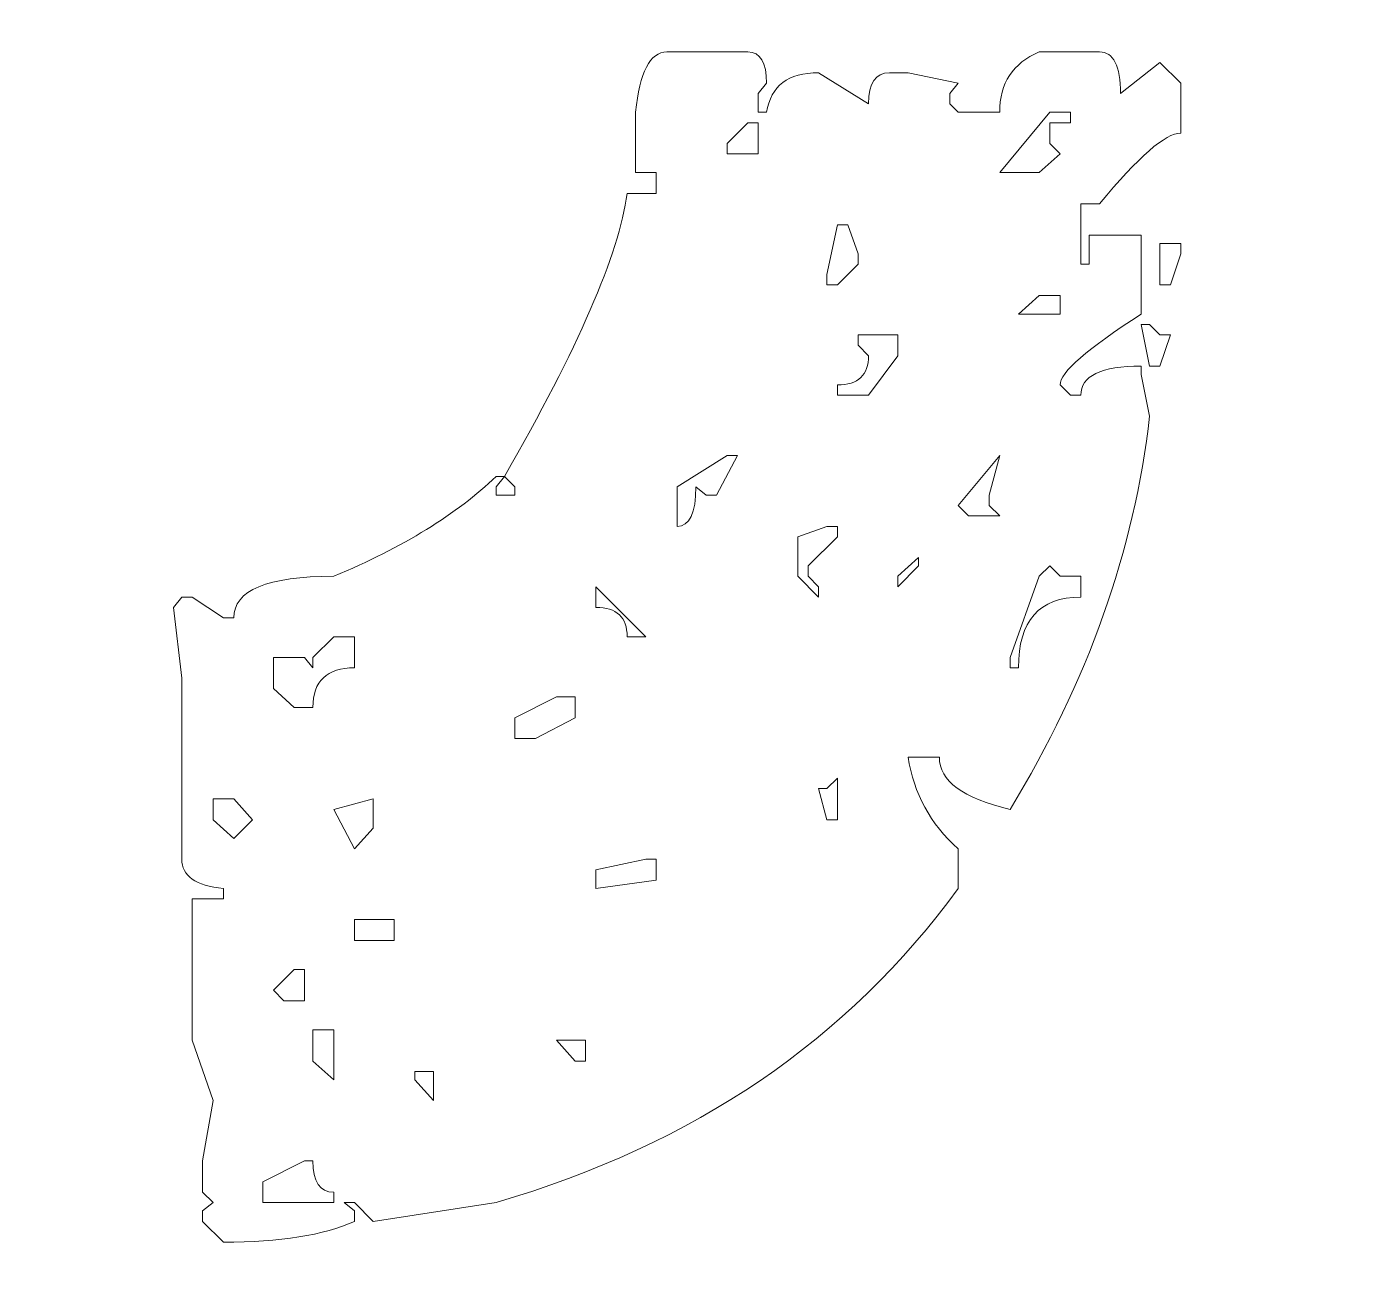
# Model space of a CAD drawing. Header units: centimetres. Extents: x -162 to 162, y -134 to 134.
# Drawn here: x 74.3254 to 74.5175, y -43.1176 to -42.9369 of the extents above; entities that cross this region are included whole.
import ezdxf

# ---------------------------------------------------------------- set-up
doc = ezdxf.new("R2010")
doc.units = ezdxf.units.CM
doc.header["$MEASUREMENT"] = 0
doc.layers.add('Capa 1', color=7, linetype='Continuous')
doc.layers.add('GUIDE', color=7, linetype='Continuous')

msp = doc.modelspace()

# ---------------------------------------------------------------- linework, layer by layer
at = {"layer": 'Capa 1', "lineweight": 9}
msp.add_open_spline([(73.29987, -30.66473), (73.29987, -30.66473), (73.29987, -33.85111), (73.29987, -33.85111), (73.29987, -33.85111), (73.62964, -34.38875), (73.62964, -34.38875), (73.62964, -34.38875), (73.62964, -39.18264), (73.62964, -39.18264), (73.62964, -39.18264), (73.29987, -39.72028), (73.29987, -39.72028), (73.29987, -39.72028), (73.29987, -42.90666), (73.29987, -42.90666), (73.29987, -42.90666), (73.62964, -43.3717), (73.62964, -43.3717), (73.62964, -43.3717), (74.8429, -43.3717), (74.8429, -43.3717), (74.8429, -43.3717), (75.17354, -42.90666), (75.17354, -42.90666), (75.17354, -42.90666), (75.17354, -39.72028), (75.17354, -39.72028), (75.17354, -39.72028), (75.17354, -33.85111), (75.17354, -33.85111), (75.17354, -33.85111), (75.17354, -30.66473), (75.17354, -30.66473), (75.17354, -30.66473), (74.8429, -30.19969), (74.8429, -30.19969), (74.8429, -30.19969), (73.62964, -30.19969), (73.62964, -30.19969), (73.62964, -30.19969), (73.29987, -30.66473), (73.29987, -30.66473)], degree=3, knots=[0, 0, 0, 0, 0.071429, 0.071429, 0.071429, 0.142857, 0.142857, 0.142857, 0.214286, 0.214286, 0.214286, 0.285714, 0.285714, 0.285714, 0.357143, 0.357143, 0.357143, 0.428571, 0.428571, 0.428571, 0.5, 0.5, 0.5, 0.571429, 0.571429, 0.571429, 0.642857, 0.642857, 0.642857, 0.714286, 0.714286, 0.714286, 0.785714, 0.785714, 0.785714, 0.857143, 0.857143, 0.857143, 0.928571, 0.928571, 0.928571, 1, 1, 1, 1], dxfattribs=at)
at = {"layer": 'Capa 1', "color": 4, "lineweight": 9}
msp.add_open_spline([(74.99573, -42.84984), (74.99573, -42.84984), (74.75115, -43.19391), (74.75115, -43.19391), (74.75115, -43.19391), (73.72156, -43.19391), (73.72156, -43.19391), (73.72156, -43.19391), (73.47768, -42.85002), (73.47768, -42.85002), (73.47768, -42.85002), (73.47768, -39.77053), (73.47768, -39.77053), (73.47768, -39.77053), (73.80749, -39.23289), (73.80749, -39.23289), (73.80749, -39.23289), (73.80749, -34.33854), (73.80749, -34.33854), (73.80749, -34.33854), (73.47768, -33.80091), (73.47768, -33.80091), (73.47768, -33.80091), (73.47768, -30.72133), (73.47768, -30.72133), (73.47768, -30.72133), (73.72156, -30.37752), (73.72156, -30.37752), (73.72156, -30.37752), (74.75115, -30.37752), (74.75115, -30.37752), (74.75115, -30.37752), (74.99573, -30.7215), (74.99573, -30.7215), (74.99573, -30.7215), (74.99573, -42.84984), (74.99573, -42.84984)], degree=3, knots=[0, 0, 0, 0, 0.083333, 0.083333, 0.083333, 0.166667, 0.166667, 0.166667, 0.25, 0.25, 0.25, 0.333333, 0.333333, 0.333333, 0.416667, 0.416667, 0.416667, 0.5, 0.5, 0.5, 0.583333, 0.583333, 0.583333, 0.666667, 0.666667, 0.666667, 0.75, 0.75, 0.75, 0.833333, 0.833333, 0.833333, 0.916667, 0.916667, 0.916667, 1, 1, 1, 1], dxfattribs=at)
at = {"layer": 'Capa 1', "color": 2, "lineweight": 9}
for points, knots in [([(74.06284, -42.942), (74.06284, -42.942), (74.06433, -42.9405), (74.06433, -42.9405), (74.06433, -42.9405), (74.1351, -42.9405), (74.1351, -42.9405), (74.13729, -42.9405), (74.13928, -42.95215), (74.14107, -42.97544), (74.13748, -42.97444), (74.135, -42.97106), (74.1336, -42.96529), (74.1336, -42.96529), (74.1351, -42.95931), (74.1351, -42.95931), (74.1351, -42.95931), (74.1351, -42.95663), (74.1351, -42.95663), (74.1351, -42.95663), (74.13241, -42.95663), (74.13241, -42.95663), (74.13241, -42.95663), (74.13241, -42.97245), (74.13241, -42.97245), (74.13241, -42.97245), (74.1351, -42.97245), (74.1351, -42.97245), (74.1351, -42.97245), (74.1351, -42.9826), (74.1351, -42.9826), (74.1351, -42.9826), (74.14226, -42.98111), (74.14226, -42.98111), (74.15261, -42.99564), (74.16087, -43.00291), (74.16704, -43.00291), (74.16704, -43.00291), (74.17421, -43.0041), (74.17421, -43.0041), (74.17421, -43.0041), (74.18287, -43.0041), (74.18287, -43.0041), (74.20258, -43.0041), (74.21661, -42.97952), (74.22497, -42.93035), (74.22497, -42.93035), (74.22616, -42.92916), (74.22616, -42.92916), (74.22616, -42.92916), (74.22766, -42.93035), (74.22766, -42.93035), (74.22766, -42.93035), (74.23064, -42.93035), (74.23064, -42.93035), (74.23064, -42.93035), (74.22616, -42.92468), (74.22616, -42.92468), (74.23691, -42.87472), (74.24806, -42.83908), (74.2596, -42.81779), (74.2596, -42.81779), (74.2814, -42.79151), (74.2814, -42.79151), (74.2814, -42.79151), (74.2826, -42.79151), (74.2826, -42.79151), (74.2826, -42.79151), (74.2826, -42.79599), (74.2826, -42.79599), (74.2826, -42.79599), (74.27991, -42.79599), (74.27991, -42.79599), (74.27991, -42.79977), (74.27792, -42.80166), (74.27394, -42.80166), (74.27394, -42.80166), (74.27394, -42.80763), (74.27394, -42.80763), (74.27394, -42.80763), (74.2826, -42.79748), (74.2826, -42.79748), (74.2826, -42.79748), (74.29125, -42.79599), (74.29125, -42.79599), (74.29125, -42.79599), (74.29125, -42.79897), (74.29125, -42.79897), (74.29125, -42.79897), (74.29424, -42.79897), (74.29424, -42.79897), (74.29424, -42.79897), (74.29424, -42.79748), (74.29424, -42.79748), (74.29424, -42.79748), (74.29275, -42.793), (74.29275, -42.793), (74.29275, -42.793), (74.3029, -42.79748), (74.3029, -42.79748), (74.3029, -42.79748), (74.3029, -42.78434), (74.3029, -42.78434), (74.30589, -42.78434), (74.30738, -42.78295), (74.30738, -42.78016), (74.31016, -42.78016), (74.31395, -42.77817), (74.31872, -42.77419), (74.32052, -42.76941), (74.32489, -42.76703), (74.33186, -42.76703), (74.33186, -42.76703), (74.33485, -42.7715), (74.33485, -42.7715), (74.33485, -42.7715), (74.33485, -42.78584), (74.33485, -42.78584), (74.33664, -42.78584), (74.33853, -42.78823), (74.34052, -42.793), (74.34052, -42.793), (74.34052, -42.80315), (74.34052, -42.80315), (74.34052, -42.80315), (74.34351, -42.80315), (74.34351, -42.80315), (74.34351, -42.79858), (74.3445, -42.79519), (74.34649, -42.793), (74.3445, -42.793), (74.34351, -42.79111), (74.34351, -42.78733), (74.34351, -42.78733), (74.33903, -42.78285), (74.33903, -42.78285), (74.344, -42.78166), (74.34649, -42.78026), (74.34649, -42.77867), (74.34649, -42.77867), (74.345, -42.77718), (74.345, -42.77718), (74.345, -42.77718), (74.34649, -42.77569), (74.34649, -42.77569), (74.33972, -42.77549), (74.33634, -42.7726), (74.33634, -42.76703), (74.33634, -42.76703), (74.33754, -42.76553), (74.33754, -42.76553), (74.33754, -42.76553), (74.34769, -42.76553), (74.34769, -42.76553), (74.34769, -42.76553), (74.34918, -42.76703), (74.34918, -42.76703), (74.35117, -42.76703), (74.35217, -42.76991), (74.35217, -42.77569), (74.35694, -42.77569), (74.35933, -42.77668), (74.35933, -42.77867), (74.35933, -42.78245), (74.36172, -42.78434), (74.3665, -42.78434), (74.3665, -42.78434), (74.3665, -42.79599), (74.3665, -42.79599), (74.3665, -42.79599), (74.36799, -42.79599), (74.36799, -42.79599), (74.36799, -42.79599), (74.37516, -42.7945), (74.37516, -42.7945), (74.37516, -42.7945), (74.37516, -42.793), (74.37516, -42.793), (74.37516, -42.793), (74.37247, -42.793), (74.37247, -42.793), (74.37247, -42.793), (74.37098, -42.7945), (74.37098, -42.7945), (74.37098, -42.7945), (74.3665, -42.78285), (74.3665, -42.78285), (74.3665, -42.78285), (74.3665, -42.77569), (74.3665, -42.77569), (74.3665, -42.77569), (74.36948, -42.77569), (74.36948, -42.77569), (74.36948, -42.77569), (74.36948, -42.7727), (74.36948, -42.7727), (74.36948, -42.7727), (74.3665, -42.76703), (74.3665, -42.76703), (74.3665, -42.76703), (74.35784, -42.76703), (74.35784, -42.76703), (74.35784, -42.76703), (74.35784, -42.76404), (74.35784, -42.76404), (74.37516, -42.76504), (74.38919, -42.76703), (74.39994, -42.77001), (74.39994, -42.77001), (74.39845, -42.7715), (74.39845, -42.7715), (74.39845, -42.7715), (74.39845, -42.77419), (74.39845, -42.77419), (74.39845, -42.77419), (74.39994, -42.77419), (74.39994, -42.77419), (74.39994, -42.77419), (74.39994, -42.7715), (74.39994, -42.7715), (74.41148, -42.7727), (74.41726, -42.77559), (74.41726, -42.78016), (74.41726, -42.78016), (74.41576, -42.78434), (74.41576, -42.78434), (74.41576, -42.78434), (74.41875, -42.78434), (74.41875, -42.78434), (74.41875, -42.78434), (74.42024, -42.77867), (74.42024, -42.77867), (74.42602, -42.78086), (74.43179, -42.78464), (74.43756, -42.79002), (74.43756, -42.79002), (74.43607, -42.79151), (74.43607, -42.79151), (74.43607, -42.79151), (74.43607, -42.793), (74.43607, -42.793), (74.44224, -42.793), (74.44702, -42.79589), (74.4504, -42.80166), (74.4504, -42.80166), (74.44921, -42.80315), (74.44921, -42.80315), (74.44921, -42.80315), (74.44921, -42.80465), (74.44921, -42.80465), (74.44921, -42.80465), (74.43905, -42.80166), (74.43905, -42.80166), (74.43905, -42.80166), (74.42592, -42.81779), (74.42592, -42.81779), (74.42592, -42.81779), (74.42592, -42.8148), (74.42592, -42.8148), (74.42592, -42.8148), (74.42442, -42.8148), (74.42442, -42.8148), (74.42442, -42.8148), (74.42144, -42.81779), (74.42144, -42.81779), (74.42144, -42.81779), (74.42293, -42.82495), (74.42293, -42.82495), (74.42293, -42.82495), (74.41009, -42.82495), (74.41009, -42.82495), (74.4077, -42.82495), (74.40621, -42.82296), (74.40561, -42.81898), (74.40561, -42.81898), (74.40412, -42.81898), (74.40412, -42.81898), (74.40193, -42.81898), (74.40054, -42.82286), (74.39994, -42.83062), (74.39994, -42.83062), (74.40412, -42.82764), (74.40412, -42.82764), (74.40412, -42.82764), (74.41427, -42.82764), (74.41427, -42.82764), (74.41427, -42.82764), (74.41427, -42.82913), (74.41427, -42.82913), (74.41427, -42.82913), (74.41278, -42.83361), (74.41278, -42.83361), (74.41278, -42.83361), (74.41726, -42.83062), (74.41726, -42.83062), (74.41726, -42.83062), (74.42024, -42.83062), (74.42024, -42.83062), (74.42024, -42.83062), (74.42592, -42.8366), (74.42592, -42.8366), (74.42592, -42.8366), (74.42442, -42.83779), (74.42442, -42.83779), (74.42442, -42.83779), (74.42592, -42.83928), (74.42592, -42.83928), (74.42592, -42.83928), (74.42592, -42.84227), (74.42592, -42.84227), (74.42592, -42.84227), (74.42442, -42.84376), (74.42442, -42.84376), (74.42442, -42.84376), (74.42442, -42.84526), (74.42442, -42.84526), (74.41765, -42.84526), (74.41427, -42.84237), (74.41427, -42.8366), (74.41427, -42.8366), (74.41278, -42.8366), (74.41278, -42.8366), (74.41278, -42.8366), (74.4071, -42.84526), (74.4071, -42.84526), (74.4071, -42.84526), (74.4071, -42.85391), (74.4071, -42.85391), (74.4071, -42.85391), (74.4086, -42.85242), (74.4086, -42.85242), (74.4086, -42.85242), (74.41009, -42.85242), (74.41009, -42.85242), (74.41009, -42.85242), (74.41278, -42.85541), (74.41278, -42.85541), (74.41278, -42.86237), (74.41138, -42.86616), (74.4086, -42.86675), (74.4086, -42.86675), (74.4071, -42.86526), (74.4071, -42.86526), (74.4071, -42.86526), (74.40412, -42.86825), (74.40412, -42.86825), (74.40034, -42.86825), (74.39845, -42.86436), (74.39845, -42.8566), (74.39845, -42.8566), (74.39695, -42.85541), (74.39695, -42.85541), (74.39695, -42.85541), (74.39546, -42.85541), (74.39546, -42.85541), (74.39546, -42.85959), (74.39307, -42.86247), (74.38829, -42.86407), (74.38153, -42.86008), (74.37287, -42.85809), (74.36232, -42.85809), (74.36232, -42.85809), (74.36381, -42.85093), (74.36381, -42.85093), (74.35883, -42.84894), (74.35635, -42.84705), (74.35635, -42.84526), (74.35635, -42.84526), (74.35515, -42.84526), (74.35515, -42.84526), (74.35515, -42.84526), (74.35217, -42.84794), (74.35217, -42.84794), (74.35217, -42.84794), (74.35217, -42.85242), (74.35217, -42.85242), (74.35217, -42.85242), (74.35515, -42.8566), (74.35515, -42.8566), (74.35515, -42.8566), (74.35515, -42.85809), (74.35515, -42.85809), (74.35515, -42.85809), (74.34201, -42.86825), (74.34201, -42.86825), (74.34201, -42.86825), (74.34052, -42.86825), (74.34052, -42.86825), (74.34052, -42.86825), (74.34052, -42.86675), (74.34052, -42.86675), (74.34052, -42.86675), (74.34201, -42.8566), (74.34201, -42.8566), (74.33903, -42.8566), (74.33754, -42.85471), (74.33754, -42.85093), (74.33754, -42.85093), (74.33634, -42.85093), (74.33634, -42.85093), (74.33634, -42.85093), (74.33754, -42.84944), (74.33754, -42.84944), (74.33754, -42.84944), (74.33754, -42.84376), (74.33754, -42.84376), (74.33754, -42.84376), (74.33485, -42.84078), (74.33485, -42.84078), (74.33485, -42.84078), (74.33186, -42.84078), (74.33186, -42.84078), (74.33186, -42.84595), (74.32997, -42.84983), (74.32619, -42.85242), (74.32619, -42.85242), (74.32619, -42.8566), (74.32619, -42.8566), (74.32619, -42.8566), (74.32888, -42.86108), (74.32888, -42.86108), (74.32888, -42.86108), (74.32888, -42.88288), (74.32888, -42.88288), (74.32888, -42.88288), (74.32619, -42.88706), (74.32619, -42.88706), (74.32619, -42.88706), (74.32768, -42.89273), (74.32768, -42.89273), (74.32529, -42.8995), (74.3233, -42.90288), (74.32171, -42.90288), (74.32171, -42.90288), (74.32022, -42.90288), (74.32022, -42.90288), (74.32022, -42.90069), (74.31833, -42.89781), (74.31454, -42.89422), (74.31016, -42.899), (74.30778, -42.90527), (74.30738, -42.91303), (74.30738, -42.91303), (74.30887, -42.91303), (74.30887, -42.91303), (74.30887, -42.91303), (74.30589, -42.92169), (74.30589, -42.92169), (74.30589, -42.92169), (74.30738, -42.92319), (74.30738, -42.92319), (74.30738, -42.92319), (74.29006, -42.93782), (74.29006, -42.93782), (74.29583, -42.93981), (74.29872, -42.94359), (74.29872, -42.94916), (74.3019, -42.94916), (74.30429, -42.95255), (74.30589, -42.95931), (74.30589, -42.95931), (74.30887, -42.95931), (74.30887, -42.95931), (74.30887, -42.95931), (74.30887, -42.96529), (74.30887, -42.96529), (74.29394, -43.05387), (74.25383, -43.09816), (74.18854, -43.09816), (74.18854, -43.09816), (74.18287, -43.09816), (74.18287, -43.09816), (74.11579, -43.09816), (74.07627, -43.05476), (74.06433, -42.96797), (74.06433, -42.96797), (74.06284, -42.942), (74.06284, -42.942)], [0, 0, 0, 0, 0.006289, 0.006289, 0.006289, 0.012579, 0.012579, 0.012579, 0.018868, 0.018868, 0.018868, 0.025157, 0.025157, 0.025157, 0.031447, 0.031447, 0.031447, 0.037736, 0.037736, 0.037736, 0.044025, 0.044025, 0.044025, 0.050314, 0.050314, 0.050314, 0.056604, 0.056604, 0.056604, 0.062893, 0.062893, 0.062893, 0.069182, 0.069182, 0.069182, 0.075472, 0.075472, 0.075472, 0.081761, 0.081761, 0.081761, 0.08805, 0.08805, 0.08805, 0.09434, 0.09434, 0.09434, 0.100629, 0.100629, 0.100629, 0.106918, 0.106918, 0.106918, 0.113208, 0.113208, 0.113208, 0.119497, 0.119497, 0.119497, 0.125786, 0.125786, 0.125786, 0.132075, 0.132075, 0.132075, 0.138365, 0.138365, 0.138365, 0.144654, 0.144654, 0.144654, 0.150943, 0.150943, 0.150943, 0.157233, 0.157233, 0.157233, 0.163522, 0.163522, 0.163522, 0.169811, 0.169811, 0.169811, 0.176101, 0.176101, 0.176101, 0.18239, 0.18239, 0.18239, 0.188679, 0.188679, 0.188679, 0.194969, 0.194969, 0.194969, 0.201258, 0.201258, 0.201258, 0.207547, 0.207547, 0.207547, 0.213836, 0.213836, 0.213836, 0.220126, 0.220126, 0.220126, 0.226415, 0.226415, 0.226415, 0.232704, 0.232704, 0.232704, 0.238994, 0.238994, 0.238994, 0.245283, 0.245283, 0.245283, 0.251572, 0.251572, 0.251572, 0.257862, 0.257862, 0.257862, 0.264151, 0.264151, 0.264151, 0.27044, 0.27044, 0.27044, 0.27673, 0.27673, 0.27673, 0.283019, 0.283019, 0.283019, 0.289308, 0.289308, 0.289308, 0.295597, 0.295597, 0.295597, 0.301887, 0.301887, 0.301887, 0.308176, 0.308176, 0.308176, 0.314465, 0.314465, 0.314465, 0.320755, 0.320755, 0.320755, 0.327044, 0.327044, 0.327044, 0.333333, 0.333333, 0.333333, 0.339623, 0.339623, 0.339623, 0.345912, 0.345912, 0.345912, 0.352201, 0.352201, 0.352201, 0.358491, 0.358491, 0.358491, 0.36478, 0.36478, 0.36478, 0.371069, 0.371069, 0.371069, 0.377358, 0.377358, 0.377358, 0.383648, 0.383648, 0.383648, 0.389937, 0.389937, 0.389937, 0.396226, 0.396226, 0.396226, 0.402516, 0.402516, 0.402516, 0.408805, 0.408805, 0.408805, 0.415094, 0.415094, 0.415094, 0.421384, 0.421384, 0.421384, 0.427673, 0.427673, 0.427673, 0.433962, 0.433962, 0.433962, 0.440252, 0.440252, 0.440252, 0.446541, 0.446541, 0.446541, 0.45283, 0.45283, 0.45283, 0.459119, 0.459119, 0.459119, 0.465409, 0.465409, 0.465409, 0.471698, 0.471698, 0.471698, 0.477987, 0.477987, 0.477987, 0.484277, 0.484277, 0.484277, 0.490566, 0.490566, 0.490566, 0.496855, 0.496855, 0.496855, 0.503145, 0.503145, 0.503145, 0.509434, 0.509434, 0.509434, 0.515723, 0.515723, 0.515723, 0.522013, 0.522013, 0.522013, 0.528302, 0.528302, 0.528302, 0.534591, 0.534591, 0.534591, 0.540881, 0.540881, 0.540881, 0.54717, 0.54717, 0.54717, 0.553459, 0.553459, 0.553459, 0.559748, 0.559748, 0.559748, 0.566038, 0.566038, 0.566038, 0.572327, 0.572327, 0.572327, 0.578616, 0.578616, 0.578616, 0.584906, 0.584906, 0.584906, 0.591195, 0.591195, 0.591195, 0.597484, 0.597484, 0.597484, 0.603774, 0.603774, 0.603774, 0.610063, 0.610063, 0.610063, 0.616352, 0.616352, 0.616352, 0.622642, 0.622642, 0.622642, 0.628931, 0.628931, 0.628931, 0.63522, 0.63522, 0.63522, 0.641509, 0.641509, 0.641509, 0.647799, 0.647799, 0.647799, 0.654088, 0.654088, 0.654088, 0.660377, 0.660377, 0.660377, 0.666667, 0.666667, 0.666667, 0.672956, 0.672956, 0.672956, 0.679245, 0.679245, 0.679245, 0.685535, 0.685535, 0.685535, 0.691824, 0.691824, 0.691824, 0.698113, 0.698113, 0.698113, 0.704403, 0.704403, 0.704403, 0.710692, 0.710692, 0.710692, 0.716981, 0.716981, 0.716981, 0.72327, 0.72327, 0.72327, 0.72956, 0.72956, 0.72956, 0.735849, 0.735849, 0.735849, 0.742138, 0.742138, 0.742138, 0.748428, 0.748428, 0.748428, 0.754717, 0.754717, 0.754717, 0.761006, 0.761006, 0.761006, 0.767296, 0.767296, 0.767296, 0.773585, 0.773585, 0.773585, 0.779874, 0.779874, 0.779874, 0.786164, 0.786164, 0.786164, 0.792453, 0.792453, 0.792453, 0.798742, 0.798742, 0.798742, 0.805031, 0.805031, 0.805031, 0.811321, 0.811321, 0.811321, 0.81761, 0.81761, 0.81761, 0.823899, 0.823899, 0.823899, 0.830189, 0.830189, 0.830189, 0.836478, 0.836478, 0.836478, 0.842767, 0.842767, 0.842767, 0.849057, 0.849057, 0.849057, 0.855346, 0.855346, 0.855346, 0.861635, 0.861635, 0.861635, 0.867925, 0.867925, 0.867925, 0.874214, 0.874214, 0.874214, 0.880503, 0.880503, 0.880503, 0.886792, 0.886792, 0.886792, 0.893082, 0.893082, 0.893082, 0.899371, 0.899371, 0.899371, 0.90566, 0.90566, 0.90566, 0.91195, 0.91195, 0.91195, 0.918239, 0.918239, 0.918239, 0.924528, 0.924528, 0.924528, 0.930818, 0.930818, 0.930818, 0.937107, 0.937107, 0.937107, 0.943396, 0.943396, 0.943396, 0.949686, 0.949686, 0.949686, 0.955975, 0.955975, 0.955975, 0.962264, 0.962264, 0.962264, 0.968553, 0.968553, 0.968553, 0.974843, 0.974843, 0.974843, 0.981132, 0.981132, 0.981132, 0.987421, 0.987421, 0.987421, 0.993711, 0.993711, 0.993711, 1, 1, 1, 1]), ([(74.34649, -43.02022), (74.34649, -43.02022), (74.34769, -43.01873), (74.34769, -43.01873), (74.34769, -43.01873), (74.34918, -43.01873), (74.34918, -43.01873), (74.34918, -43.01873), (74.35366, -43.02172), (74.35366, -43.02172), (74.35366, -43.02172), (74.35515, -43.02172), (74.35515, -43.02172), (74.35515, -43.01774), (74.35993, -43.01575), (74.36948, -43.01575), (74.37944, -43.01157), (74.3872, -43.00679), (74.39277, -43.00141), (74.39277, -43.00141), (74.39397, -43.00141), (74.39397, -43.00141), (74.39397, -43.00141), (74.39277, -43.00291), (74.39277, -43.00291), (74.39277, -43.00291), (74.39277, -43.0041), (74.39277, -43.0041), (74.39277, -43.0041), (74.39546, -43.0041), (74.39546, -43.0041), (74.39546, -43.0041), (74.39546, -43.00291), (74.39546, -43.00291), (74.39546, -43.00291), (74.39397, -43.00141), (74.39397, -43.00141), (74.40452, -42.9831), (74.41039, -42.96957), (74.41158, -42.96081), (74.41158, -42.96081), (74.41576, -42.96081), (74.41576, -42.96081), (74.41576, -42.96081), (74.41576, -42.95782), (74.41576, -42.95782), (74.41576, -42.95782), (74.41278, -42.95782), (74.41278, -42.95782), (74.41278, -42.95782), (74.41278, -42.94916), (74.41278, -42.94916), (74.41338, -42.94339), (74.41487, -42.9405), (74.41726, -42.9405), (74.41726, -42.9405), (74.4289, -42.9405), (74.4289, -42.9405), (74.43069, -42.9405), (74.43159, -42.942), (74.43159, -42.94498), (74.43159, -42.94498), (74.43039, -42.94647), (74.43039, -42.94647), (74.43039, -42.94647), (74.43039, -42.94916), (74.43039, -42.94916), (74.43039, -42.94916), (74.43159, -42.94916), (74.43159, -42.94916), (74.43219, -42.94538), (74.43467, -42.94349), (74.43905, -42.94349), (74.43905, -42.94349), (74.44622, -42.94797), (74.44622, -42.94797), (74.44622, -42.94498), (74.44721, -42.94349), (74.44921, -42.94349), (74.44921, -42.94349), (74.45189, -42.94349), (74.45189, -42.94349), (74.45189, -42.94349), (74.45906, -42.94498), (74.45906, -42.94498), (74.45906, -42.94498), (74.45786, -42.94647), (74.45786, -42.94647), (74.45786, -42.94647), (74.45786, -42.94797), (74.45786, -42.94797), (74.45786, -42.94797), (74.45906, -42.94916), (74.45906, -42.94916), (74.45906, -42.94916), (74.46503, -42.94916), (74.46503, -42.94916), (74.46503, -42.94498), (74.46692, -42.9421), (74.4707, -42.9405), (74.4707, -42.9405), (74.47936, -42.9405), (74.47936, -42.9405), (74.48135, -42.9405), (74.48235, -42.94249), (74.48235, -42.94647), (74.48235, -42.94647), (74.48802, -42.942), (74.48802, -42.942), (74.48802, -42.942), (74.49101, -42.94498), (74.49101, -42.94498), (74.49101, -42.94498), (74.49101, -42.95215), (74.49101, -42.95215), (74.48882, -42.95215), (74.48494, -42.95553), (74.47936, -42.9623), (74.47936, -42.9623), (74.47667, -42.9623), (74.47667, -42.9623), (74.47667, -42.9623), (74.47667, -42.97096), (74.47667, -42.97096), (74.47667, -42.97096), (74.47787, -42.97096), (74.47787, -42.97096), (74.47787, -42.97096), (74.47787, -42.96678), (74.47787, -42.96678), (74.47787, -42.96678), (74.48533, -42.96678), (74.48533, -42.96678), (74.48533, -42.96678), (74.48533, -42.97812), (74.48533, -42.97812), (74.47757, -42.9831), (74.47369, -42.98649), (74.47369, -42.98828), (74.47369, -42.98828), (74.47518, -42.98977), (74.47518, -42.98977), (74.47518, -42.98977), (74.47667, -42.98977), (74.47667, -42.98977), (74.47667, -42.98698), (74.47956, -42.98559), (74.48533, -42.98559), (74.48533, -42.98559), (74.48533, -42.98678), (74.48533, -42.98678), (74.48533, -42.98678), (74.48653, -42.99276), (74.48653, -42.99276), (74.48434, -43.01206), (74.47767, -43.03087), (74.46652, -43.04919), (74.45976, -43.0476), (74.45637, -43.04511), (74.45637, -43.04172), (74.45637, -43.04172), (74.45189, -43.04172), (74.45189, -43.04172), (74.45269, -43.0469), (74.45508, -43.05128), (74.45906, -43.05486), (74.45906, -43.05486), (74.45906, -43.06053), (74.45906, -43.06053), (74.44333, -43.08223), (74.42124, -43.09726), (74.39277, -43.10562), (74.39277, -43.10562), (74.37516, -43.10831), (74.37516, -43.10831), (74.37516, -43.10831), (74.37247, -43.10562), (74.37247, -43.10562), (74.37247, -43.10562), (74.37098, -43.10562), (74.37098, -43.10562), (74.37098, -43.10562), (74.37247, -43.10681), (74.37247, -43.10681), (74.37247, -43.10681), (74.37247, -43.10831), (74.37247, -43.10831), (74.36809, -43.1103), (74.36182, -43.11129), (74.35366, -43.11129), (74.35366, -43.11129), (74.35067, -43.10831), (74.35067, -43.10831), (74.35067, -43.10831), (74.35067, -43.10681), (74.35067, -43.10681), (74.35067, -43.10681), (74.35217, -43.10562), (74.35217, -43.10562), (74.35217, -43.10562), (74.35067, -43.10413), (74.35067, -43.10413), (74.35067, -43.10413), (74.35067, -43.09965), (74.35067, -43.09965), (74.35067, -43.09965), (74.35217, -43.09099), (74.35217, -43.09099), (74.35217, -43.09099), (74.34918, -43.08233), (74.34918, -43.08233), (74.34918, -43.08233), (74.34918, -43.06203), (74.34918, -43.06203), (74.34918, -43.06203), (74.35366, -43.06203), (74.35366, -43.06203), (74.35366, -43.06203), (74.35366, -43.06053), (74.35366, -43.06053), (74.34968, -43.06014), (74.34769, -43.05874), (74.34769, -43.05635), (74.34769, -43.05635), (74.34769, -43.03038), (74.34769, -43.03038), (74.34769, -43.03038), (74.34649, -43.02022), (74.34649, -43.02022)], [0, 0, 0, 0, 0.013158, 0.013158, 0.013158, 0.026316, 0.026316, 0.026316, 0.039474, 0.039474, 0.039474, 0.052632, 0.052632, 0.052632, 0.065789, 0.065789, 0.065789, 0.078947, 0.078947, 0.078947, 0.092105, 0.092105, 0.092105, 0.105263, 0.105263, 0.105263, 0.118421, 0.118421, 0.118421, 0.131579, 0.131579, 0.131579, 0.144737, 0.144737, 0.144737, 0.157895, 0.157895, 0.157895, 0.171053, 0.171053, 0.171053, 0.184211, 0.184211, 0.184211, 0.197368, 0.197368, 0.197368, 0.210526, 0.210526, 0.210526, 0.223684, 0.223684, 0.223684, 0.236842, 0.236842, 0.236842, 0.25, 0.25, 0.25, 0.263158, 0.263158, 0.263158, 0.276316, 0.276316, 0.276316, 0.289474, 0.289474, 0.289474, 0.302632, 0.302632, 0.302632, 0.315789, 0.315789, 0.315789, 0.328947, 0.328947, 0.328947, 0.342105, 0.342105, 0.342105, 0.355263, 0.355263, 0.355263, 0.368421, 0.368421, 0.368421, 0.381579, 0.381579, 0.381579, 0.394737, 0.394737, 0.394737, 0.407895, 0.407895, 0.407895, 0.421053, 0.421053, 0.421053, 0.434211, 0.434211, 0.434211, 0.447368, 0.447368, 0.447368, 0.460526, 0.460526, 0.460526, 0.473684, 0.473684, 0.473684, 0.486842, 0.486842, 0.486842, 0.5, 0.5, 0.5, 0.513158, 0.513158, 0.513158, 0.526316, 0.526316, 0.526316, 0.539474, 0.539474, 0.539474, 0.552632, 0.552632, 0.552632, 0.565789, 0.565789, 0.565789, 0.578947, 0.578947, 0.578947, 0.592105, 0.592105, 0.592105, 0.605263, 0.605263, 0.605263, 0.618421, 0.618421, 0.618421, 0.631579, 0.631579, 0.631579, 0.644737, 0.644737, 0.644737, 0.657895, 0.657895, 0.657895, 0.671053, 0.671053, 0.671053, 0.684211, 0.684211, 0.684211, 0.697368, 0.697368, 0.697368, 0.710526, 0.710526, 0.710526, 0.723684, 0.723684, 0.723684, 0.736842, 0.736842, 0.736842, 0.75, 0.75, 0.75, 0.763158, 0.763158, 0.763158, 0.776316, 0.776316, 0.776316, 0.789474, 0.789474, 0.789474, 0.802632, 0.802632, 0.802632, 0.815789, 0.815789, 0.815789, 0.828947, 0.828947, 0.828947, 0.842105, 0.842105, 0.842105, 0.855263, 0.855263, 0.855263, 0.868421, 0.868421, 0.868421, 0.881579, 0.881579, 0.881579, 0.894737, 0.894737, 0.894737, 0.907895, 0.907895, 0.907895, 0.921053, 0.921053, 0.921053, 0.934211, 0.934211, 0.934211, 0.947368, 0.947368, 0.947368, 0.960526, 0.960526, 0.960526, 0.973684, 0.973684, 0.973684, 0.986842, 0.986842, 0.986842, 1, 1, 1, 1]), ([(74.46503, -42.95782), (74.46503, -42.95782), (74.4707, -42.95782), (74.4707, -42.95782), (74.4707, -42.95782), (74.47369, -42.95513), (74.47369, -42.95513), (74.47369, -42.95513), (74.4722, -42.95364), (74.4722, -42.95364), (74.4722, -42.95364), (74.4722, -42.95066), (74.4722, -42.95066), (74.4722, -42.95066), (74.47518, -42.95066), (74.47518, -42.95066), (74.47518, -42.95066), (74.47518, -42.94916), (74.47518, -42.94916), (74.47518, -42.94916), (74.4722, -42.94916), (74.4722, -42.94916), (74.4722, -42.94916), (74.46503, -42.95782), (74.46503, -42.95782)], [0, 0, 0, 0, 0.125, 0.125, 0.125, 0.25, 0.25, 0.25, 0.375, 0.375, 0.375, 0.5, 0.5, 0.5, 0.625, 0.625, 0.625, 0.75, 0.75, 0.75, 0.875, 0.875, 0.875, 1, 1, 1, 1]), ([(74.42592, -42.95513), (74.42592, -42.95513), (74.43039, -42.95513), (74.43039, -42.95513), (74.43039, -42.95513), (74.43039, -42.95066), (74.43039, -42.95066), (74.43039, -42.95066), (74.4289, -42.95066), (74.4289, -42.95066), (74.4289, -42.95066), (74.42592, -42.95364), (74.42592, -42.95364), (74.42592, -42.95364), (74.42592, -42.95513), (74.42592, -42.95513)], [0, 0, 0, 0, 0.2, 0.2, 0.2, 0.4, 0.4, 0.4, 0.6, 0.6, 0.6, 0.8, 0.8, 0.8, 1, 1, 1, 1]), ([(74.44025, -42.97394), (74.44025, -42.97394), (74.44174, -42.97394), (74.44174, -42.97394), (74.44174, -42.97394), (74.44473, -42.97096), (74.44473, -42.97096), (74.44473, -42.97096), (74.44473, -42.96947), (74.44473, -42.96947), (74.44473, -42.96947), (74.44323, -42.96529), (74.44323, -42.96529), (74.44323, -42.96529), (74.44174, -42.96529), (74.44174, -42.96529), (74.44174, -42.96529), (74.44025, -42.97245), (74.44025, -42.97245), (74.44025, -42.97245), (74.44025, -42.97394), (74.44025, -42.97394)], [0, 0, 0, 0, 0.142857, 0.142857, 0.142857, 0.285714, 0.285714, 0.285714, 0.428571, 0.428571, 0.428571, 0.571429, 0.571429, 0.571429, 0.714286, 0.714286, 0.714286, 0.857143, 0.857143, 0.857143, 1, 1, 1, 1]), ([(74.48802, -42.97394), (74.48802, -42.97394), (74.48802, -42.96797), (74.48802, -42.96797), (74.48802, -42.96797), (74.49101, -42.96797), (74.49101, -42.96797), (74.49101, -42.96797), (74.49101, -42.96947), (74.49101, -42.96947), (74.49101, -42.96947), (74.48951, -42.97394), (74.48951, -42.97394), (74.48951, -42.97394), (74.48802, -42.97394), (74.48802, -42.97394)], [0, 0, 0, 0, 0.2, 0.2, 0.2, 0.4, 0.4, 0.4, 0.6, 0.6, 0.6, 0.8, 0.8, 0.8, 1, 1, 1, 1]), ([(74.46772, -42.97812), (74.46772, -42.97812), (74.47369, -42.97812), (74.47369, -42.97812), (74.47369, -42.97812), (74.47369, -42.97544), (74.47369, -42.97544), (74.47369, -42.97544), (74.4707, -42.97544), (74.4707, -42.97544), (74.4707, -42.97544), (74.46772, -42.97812), (74.46772, -42.97812)], [0, 0, 0, 0, 0.25, 0.25, 0.25, 0.5, 0.5, 0.5, 0.75, 0.75, 0.75, 1, 1, 1, 1]), ([(74.44174, -42.98977), (74.44174, -42.98977), (74.44622, -42.98977), (74.44622, -42.98977), (74.44622, -42.98977), (74.4504, -42.9841), (74.4504, -42.9841), (74.4504, -42.9841), (74.4504, -42.98111), (74.4504, -42.98111), (74.4504, -42.98111), (74.44473, -42.98111), (74.44473, -42.98111), (74.44473, -42.98111), (74.44473, -42.9826), (74.44473, -42.9826), (74.44473, -42.9826), (74.44622, -42.9841), (74.44622, -42.9841), (74.44622, -42.98688), (74.44473, -42.98828), (74.44174, -42.98828), (74.44174, -42.98828), (74.44174, -42.98977), (74.44174, -42.98977)], [0, 0, 0, 0, 0.125, 0.125, 0.125, 0.25, 0.25, 0.25, 0.375, 0.375, 0.375, 0.5, 0.5, 0.5, 0.625, 0.625, 0.625, 0.75, 0.75, 0.75, 0.875, 0.875, 0.875, 1, 1, 1, 1]), ([(74.48533, -42.97962), (74.48533, -42.97962), (74.48653, -42.97962), (74.48653, -42.97962), (74.48653, -42.97962), (74.48802, -42.98111), (74.48802, -42.98111), (74.48802, -42.98111), (74.48951, -42.98111), (74.48951, -42.98111), (74.48951, -42.98111), (74.48802, -42.98559), (74.48802, -42.98559), (74.48802, -42.98559), (74.48653, -42.98559), (74.48653, -42.98559), (74.48653, -42.98559), (74.48533, -42.97962), (74.48533, -42.97962)], [0, 0, 0, 0, 0.166667, 0.166667, 0.166667, 0.333333, 0.333333, 0.333333, 0.5, 0.5, 0.5, 0.666667, 0.666667, 0.666667, 0.833333, 0.833333, 0.833333, 1, 1, 1, 1]), ([(74.41875, -43.00858), (74.42054, -43.00858), (74.42144, -43.00669), (74.42144, -43.00291), (74.42144, -43.00291), (74.42293, -43.0041), (74.42293, -43.0041), (74.42293, -43.0041), (74.42442, -43.0041), (74.42442, -43.0041), (74.42442, -43.0041), (74.42741, -42.99843), (74.42741, -42.99843), (74.42741, -42.99843), (74.42592, -42.99843), (74.42592, -42.99843), (74.42592, -42.99843), (74.41875, -43.00291), (74.41875, -43.00291), (74.41875, -43.00291), (74.41875, -43.00858), (74.41875, -43.00858)], [0, 0, 0, 0, 0.142857, 0.142857, 0.142857, 0.285714, 0.285714, 0.285714, 0.428571, 0.428571, 0.428571, 0.571429, 0.571429, 0.571429, 0.714286, 0.714286, 0.714286, 0.857143, 0.857143, 0.857143, 1, 1, 1, 1]), ([(74.45906, -43.00559), (74.45906, -43.00559), (74.46055, -43.00709), (74.46055, -43.00709), (74.46055, -43.00709), (74.46503, -43.00709), (74.46503, -43.00709), (74.46503, -43.00709), (74.46354, -43.00559), (74.46354, -43.00559), (74.46354, -43.00559), (74.46354, -43.0041), (74.46354, -43.0041), (74.46354, -43.0041), (74.46503, -42.99843), (74.46503, -42.99843), (74.46503, -42.99843), (74.45906, -43.00559), (74.45906, -43.00559)], [0, 0, 0, 0, 0.166667, 0.166667, 0.166667, 0.333333, 0.333333, 0.333333, 0.5, 0.5, 0.5, 0.666667, 0.666667, 0.666667, 0.833333, 0.833333, 0.833333, 1, 1, 1, 1]), ([(74.43905, -43.01873), (74.43905, -43.01873), (74.43905, -43.01724), (74.43905, -43.01724), (74.43905, -43.01724), (74.43756, -43.01575), (74.43756, -43.01575), (74.43756, -43.01575), (74.43756, -43.01425), (74.43756, -43.01425), (74.43756, -43.01425), (74.44174, -43.01007), (74.44174, -43.01007), (74.44174, -43.01007), (74.44174, -43.00858), (74.44174, -43.00858), (74.44174, -43.00858), (74.44025, -43.00858), (74.44025, -43.00858), (74.44025, -43.00858), (74.43607, -43.01007), (74.43607, -43.01007), (74.43607, -43.01007), (74.43607, -43.01575), (74.43607, -43.01575), (74.43607, -43.01575), (74.43905, -43.01873), (74.43905, -43.01873)], [0, 0, 0, 0, 0.111111, 0.111111, 0.111111, 0.222222, 0.222222, 0.222222, 0.333333, 0.333333, 0.333333, 0.444444, 0.444444, 0.444444, 0.555556, 0.555556, 0.555556, 0.666667, 0.666667, 0.666667, 0.777778, 0.777778, 0.777778, 0.888889, 0.888889, 0.888889, 1, 1, 1, 1]), ([(74.4504, -43.01724), (74.4504, -43.01724), (74.45339, -43.01425), (74.45339, -43.01425), (74.45339, -43.01425), (74.45339, -43.01306), (74.45339, -43.01306), (74.45339, -43.01306), (74.4504, -43.01575), (74.4504, -43.01575), (74.4504, -43.01575), (74.4504, -43.01724), (74.4504, -43.01724)], [0, 0, 0, 0, 0.25, 0.25, 0.25, 0.5, 0.5, 0.5, 0.75, 0.75, 0.75, 1, 1, 1, 1]), ([(74.46652, -43.02888), (74.46652, -43.02888), (74.46772, -43.02888), (74.46772, -43.02888), (74.46772, -43.02212), (74.4707, -43.01873), (74.47667, -43.01873), (74.47667, -43.01873), (74.47667, -43.01575), (74.47667, -43.01575), (74.47667, -43.01575), (74.47369, -43.01575), (74.47369, -43.01575), (74.47369, -43.01575), (74.4722, -43.01425), (74.4722, -43.01425), (74.4722, -43.01425), (74.4707, -43.01575), (74.4707, -43.01575), (74.4707, -43.01575), (74.46652, -43.02739), (74.46652, -43.02739), (74.46652, -43.02739), (74.46652, -43.02888), (74.46652, -43.02888)], [0, 0, 0, 0, 0.125, 0.125, 0.125, 0.25, 0.25, 0.25, 0.375, 0.375, 0.375, 0.5, 0.5, 0.5, 0.625, 0.625, 0.625, 0.75, 0.75, 0.75, 0.875, 0.875, 0.875, 1, 1, 1, 1]), ([(74.4071, -43.02022), (74.41009, -43.02022), (74.41158, -43.02162), (74.41158, -43.02441), (74.41158, -43.02441), (74.41427, -43.02441), (74.41427, -43.02441), (74.41427, -43.02441), (74.4071, -43.01724), (74.4071, -43.01724), (74.4071, -43.01724), (74.4071, -43.02022), (74.4071, -43.02022)], [0, 0, 0, 0, 0.25, 0.25, 0.25, 0.5, 0.5, 0.5, 0.75, 0.75, 0.75, 1, 1, 1, 1]), ([(74.36381, -43.03456), (74.36381, -43.03456), (74.3665, -43.03456), (74.3665, -43.03456), (74.3665, -43.03077), (74.36849, -43.02888), (74.37247, -43.02888), (74.37247, -43.02888), (74.37247, -43.02441), (74.37247, -43.02441), (74.37247, -43.02441), (74.36948, -43.02441), (74.36948, -43.02441), (74.36948, -43.02441), (74.3665, -43.02739), (74.3665, -43.02739), (74.3665, -43.02739), (74.3665, -43.02888), (74.3665, -43.02888), (74.3665, -43.02888), (74.3653, -43.02739), (74.3653, -43.02739), (74.3653, -43.02739), (74.36082, -43.02739), (74.36082, -43.02739), (74.36082, -43.02739), (74.36082, -43.03187), (74.36082, -43.03187), (74.36082, -43.03187), (74.36381, -43.03456), (74.36381, -43.03456)], [0, 0, 0, 0, 0.1, 0.1, 0.1, 0.2, 0.2, 0.2, 0.3, 0.3, 0.3, 0.4, 0.4, 0.4, 0.5, 0.5, 0.5, 0.6, 0.6, 0.6, 0.7, 0.7, 0.7, 0.8, 0.8, 0.8, 0.9, 0.9, 0.9, 1, 1, 1, 1]), ([(74.39546, -43.03904), (74.39546, -43.03904), (74.39845, -43.03904), (74.39845, -43.03904), (74.39845, -43.03904), (74.40412, -43.03605), (74.40412, -43.03605), (74.40412, -43.03605), (74.40412, -43.03306), (74.40412, -43.03306), (74.40412, -43.03306), (74.40143, -43.03306), (74.40143, -43.03306), (74.40143, -43.03306), (74.39546, -43.03605), (74.39546, -43.03605), (74.39546, -43.03605), (74.39546, -43.03904), (74.39546, -43.03904)], [0, 0, 0, 0, 0.166667, 0.166667, 0.166667, 0.333333, 0.333333, 0.333333, 0.5, 0.5, 0.5, 0.666667, 0.666667, 0.666667, 0.833333, 0.833333, 0.833333, 1, 1, 1, 1]), ([(74.44025, -43.05068), (74.44025, -43.05068), (74.44174, -43.05068), (74.44174, -43.05068), (74.44174, -43.05068), (74.44174, -43.04471), (74.44174, -43.04471), (74.44174, -43.04471), (74.44025, -43.0462), (74.44025, -43.0462), (74.44025, -43.0462), (74.43905, -43.0462), (74.43905, -43.0462), (74.43905, -43.0462), (74.44025, -43.05068), (74.44025, -43.05068)], [0, 0, 0, 0, 0.2, 0.2, 0.2, 0.4, 0.4, 0.4, 0.6, 0.6, 0.6, 0.8, 0.8, 0.8, 1, 1, 1, 1]), ([(74.35515, -43.05337), (74.35515, -43.05337), (74.35784, -43.05068), (74.35784, -43.05068), (74.35784, -43.05068), (74.35515, -43.04769), (74.35515, -43.04769), (74.35515, -43.04769), (74.35217, -43.04769), (74.35217, -43.04769), (74.35217, -43.04769), (74.35217, -43.05068), (74.35217, -43.05068), (74.35217, -43.05068), (74.35515, -43.05337), (74.35515, -43.05337)], [0, 0, 0, 0, 0.2, 0.2, 0.2, 0.4, 0.4, 0.4, 0.6, 0.6, 0.6, 0.8, 0.8, 0.8, 1, 1, 1, 1]), ([(74.37247, -43.05486), (74.37247, -43.05486), (74.37516, -43.05187), (74.37516, -43.05187), (74.37516, -43.05187), (74.37516, -43.04769), (74.37516, -43.04769), (74.37516, -43.04769), (74.36948, -43.04919), (74.36948, -43.04919), (74.36948, -43.04919), (74.37247, -43.05486), (74.37247, -43.05486)], [0, 0, 0, 0, 0.25, 0.25, 0.25, 0.5, 0.5, 0.5, 0.75, 0.75, 0.75, 1, 1, 1, 1]), ([(74.4071, -43.06053), (74.4071, -43.06053), (74.41576, -43.05934), (74.41576, -43.05934), (74.41576, -43.05934), (74.41576, -43.05635), (74.41576, -43.05635), (74.41576, -43.05635), (74.41427, -43.05635), (74.41427, -43.05635), (74.41427, -43.05635), (74.4071, -43.05785), (74.4071, -43.05785), (74.4071, -43.05785), (74.4071, -43.06053), (74.4071, -43.06053)], [0, 0, 0, 0, 0.2, 0.2, 0.2, 0.4, 0.4, 0.4, 0.6, 0.6, 0.6, 0.8, 0.8, 0.8, 1, 1, 1, 1]), ([(74.37247, -43.068), (74.37247, -43.068), (74.37814, -43.068), (74.37814, -43.068), (74.37814, -43.068), (74.37814, -43.06501), (74.37814, -43.06501), (74.37814, -43.06501), (74.37247, -43.06501), (74.37247, -43.06501), (74.37247, -43.06501), (74.37247, -43.068), (74.37247, -43.068)], [0, 0, 0, 0, 0.25, 0.25, 0.25, 0.5, 0.5, 0.5, 0.75, 0.75, 0.75, 1, 1, 1, 1]), ([(74.36082, -43.07516), (74.36082, -43.07516), (74.36232, -43.07666), (74.36232, -43.07666), (74.36232, -43.07666), (74.3653, -43.07666), (74.3653, -43.07666), (74.3653, -43.07666), (74.3653, -43.07218), (74.3653, -43.07218), (74.3653, -43.07218), (74.36381, -43.07218), (74.36381, -43.07218), (74.36381, -43.07218), (74.36082, -43.07516), (74.36082, -43.07516)], [0, 0, 0, 0, 0.2, 0.2, 0.2, 0.4, 0.4, 0.4, 0.6, 0.6, 0.6, 0.8, 0.8, 0.8, 1, 1, 1, 1]), ([(74.36948, -43.088), (74.36948, -43.088), (74.36948, -43.08084), (74.36948, -43.08084), (74.36948, -43.08084), (74.3665, -43.08084), (74.3665, -43.08084), (74.3665, -43.08084), (74.3665, -43.08532), (74.3665, -43.08532), (74.3665, -43.08532), (74.36948, -43.088), (74.36948, -43.088)], [0, 0, 0, 0, 0.25, 0.25, 0.25, 0.5, 0.5, 0.5, 0.75, 0.75, 0.75, 1, 1, 1, 1]), ([(74.40412, -43.08532), (74.40412, -43.08532), (74.40561, -43.08532), (74.40561, -43.08532), (74.40561, -43.08532), (74.40561, -43.08233), (74.40561, -43.08233), (74.40561, -43.08233), (74.40143, -43.08233), (74.40143, -43.08233), (74.40143, -43.08233), (74.40412, -43.08532), (74.40412, -43.08532)], [0, 0, 0, 0, 0.25, 0.25, 0.25, 0.5, 0.5, 0.5, 0.75, 0.75, 0.75, 1, 1, 1, 1]), ([(74.38382, -43.09099), (74.38382, -43.09099), (74.38382, -43.08681), (74.38382, -43.08681), (74.38382, -43.08681), (74.38113, -43.08681), (74.38113, -43.08681), (74.38113, -43.08681), (74.38113, -43.088), (74.38113, -43.088), (74.38113, -43.088), (74.38382, -43.09099), (74.38382, -43.09099)], [0, 0, 0, 0, 0.25, 0.25, 0.25, 0.5, 0.5, 0.5, 0.75, 0.75, 0.75, 1, 1, 1, 1]), ([(74.35933, -43.10562), (74.35933, -43.10562), (74.36948, -43.10562), (74.36948, -43.10562), (74.36948, -43.10562), (74.36948, -43.10413), (74.36948, -43.10413), (74.36749, -43.10413), (74.3665, -43.10263), (74.3665, -43.09965), (74.3665, -43.09965), (74.3653, -43.09965), (74.3653, -43.09965), (74.3653, -43.09965), (74.35933, -43.10263), (74.35933, -43.10263), (74.35933, -43.10263), (74.35933, -43.10562), (74.35933, -43.10562)], [0, 0, 0, 0, 0.166667, 0.166667, 0.166667, 0.333333, 0.333333, 0.333333, 0.5, 0.5, 0.5, 0.666667, 0.666667, 0.666667, 0.833333, 0.833333, 0.833333, 1, 1, 1, 1])]:
    msp.add_open_spline(points, degree=3, knots=knots, dxfattribs=at)
at = {"layer": 'GUIDE', "lineweight": 9}
for points in [[(154.95614, -133.81955), (154.95614, -133.81955), (-18.51418, -133.81955), (-18.51418, -133.81955), (-18.51418, -133.81955), (-18.51418, 9.29968), (-18.51418, 9.29968), (-18.51418, 9.29968), (154.95614, 9.29968), (154.95614, 9.29968), (154.95614, 9.29968), (154.95614, -133.81955), (154.95614, -133.81955)], [(-18.43797, -133.74342), (-18.43797, -133.74342), (154.87992, -133.74342), (154.87992, -133.74342), (154.87992, -133.74342), (154.87992, 9.22355), (154.87992, 9.22355), (154.87992, 9.22355), (-18.43797, 9.22355), (-18.43797, 9.22355), (-18.43797, 9.22355), (-18.43797, -133.74342), (-18.43797, -133.74342)]]:
    msp.add_open_spline(points, degree=3, knots=[0, 0, 0, 0, 0.25, 0.25, 0.25, 0.5, 0.5, 0.5, 0.75, 0.75, 0.75, 1, 1, 1, 1], dxfattribs=at)

doc.saveas('drawing.dxf')
